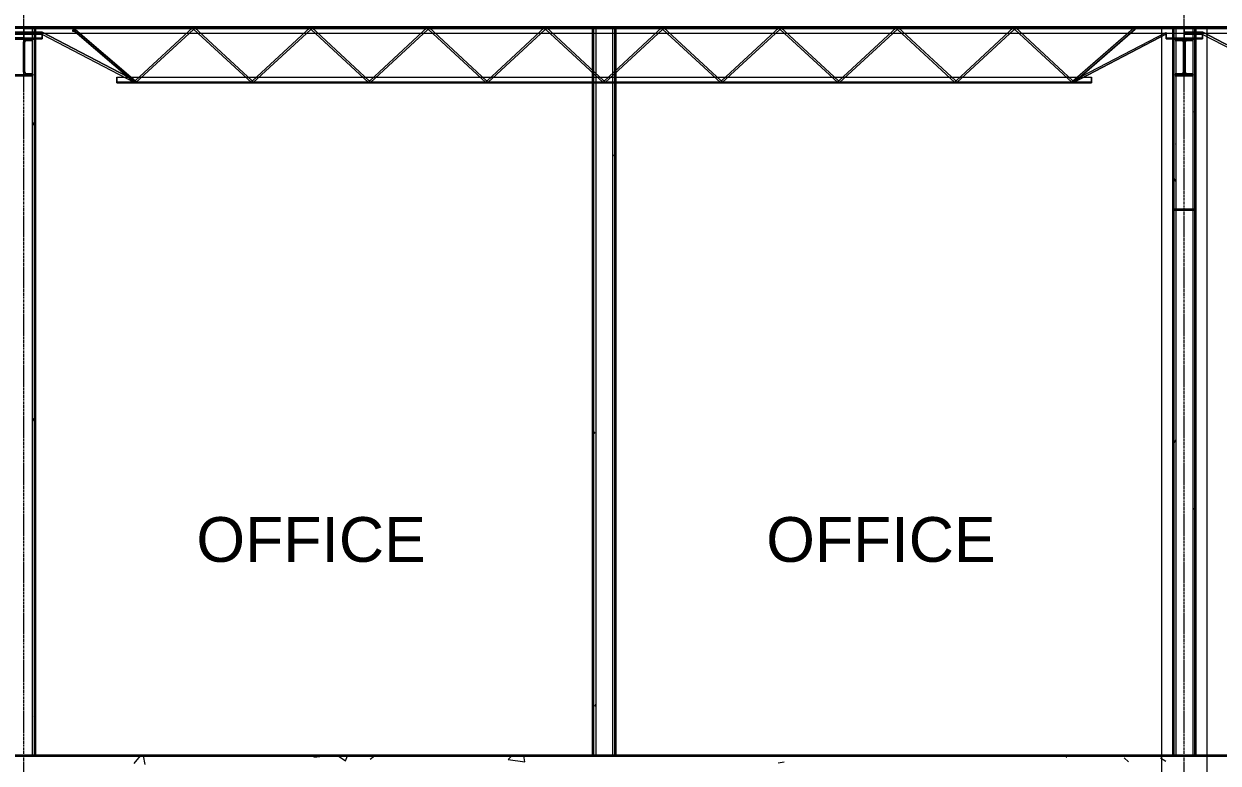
# Model space of a CAD drawing. Header units: millimetres. Extents: x -31954 to 493870, y 99509 to 604061.
# Drawn here: x 350750 to 357306, y 126077 to 130137 of the extents above; entities that cross this region are included whole.
import ezdxf

# ---------------------------------------------------------------- set-up
doc = ezdxf.new("R2010")
doc.units = ezdxf.units.MM
doc.header["$LTSCALE"] = 10
doc.linetypes.add('Center', pattern=[2, 1.25, -0.25, 0.25, -0.25])
for name, color, linetype, lineweight in [('A-ANNOTATIONS', 1, 'Continuous', 9), ('A-FLOR-LEVL', 6, 'Continuous', 9), ('A-FLOR-OTLN', 6, 'Continuous', 9), ('A-FLOR-PATT', 8, 'Continuous', 35), ('A-HATCH', 9, 'Continuous', 0), ('A-ROOF', 4, 'Continuous', 9), ('A-WALL', 2, 'Continuous', 18), ('S-BEAM-STEEL-SECTION', 4, 'Continuous', 20), ('S-GRID', 6, 'Center', 9)]:
    doc.layers.add(name, color=color, linetype=linetype, lineweight=lineweight)
doc.styles.get("Standard").update_dxf_attribs({"font": 'arial.ttf', "width": 0.8})
pattern_1 = [(45, (352317.82, 116967.97), (-247.487, 247.487), []), (45, (352317.82, 117342.97), (-247.487, 247.487), [])]

msp = doc.modelspace()

# ---------------------------------------------------------------- hatches: boundary and pattern name
at = {"layer": 'S-BEAM-STEEL-SECTION'}
h = msp.add_hatch(dxfattribs=at)
h.set_pattern_fill('FP_5', color=256, style=0, pattern_type=2)
h.set_pattern_definition(pattern_1)
edge = h.paths.add_edge_path(flags=0)
edge.add_arc((350736.1, 129871.5), 11.8, 270, 360)
edge.add_line((350747.9, 129871.5), (350747.9, 130037.5))
edge.add_arc((350736.1, 130037.5), 11.8, 0, 90)
edge.add_line((350736.1, 130049.3), (350700, 130049.3))
edge.add_line((350700, 130049.3), (350700, 130054.5))
edge.add_line((350700, 130054.5), (350800, 130054.5))
edge.add_line((350800, 130054.5), (350800, 130049.3))
edge.add_line((350800, 130049.3), (350764, 130049.3))
edge.add_arc((350764, 130037.5), 11.8, 90, 180)
edge.add_line((350752.2, 130037.5), (350752.2, 129871.5))
edge.add_arc((350764, 129871.5), 11.8, 180, 270)
edge.add_line((350764, 129859.7), (350800, 129859.7))
edge.add_line((350800, 129859.7), (350800, 129854.5))
edge.add_line((350800, 129854.5), (350700, 129854.5))
edge.add_line((350700, 129854.5), (350700, 129859.7))
edge.add_line((350700, 129859.7), (350736.1, 129859.7))
h = msp.add_hatch(dxfattribs=at)
h.set_pattern_fill('FP_5', color=256, style=0, pattern_type=2)
h.set_pattern_definition(pattern_1)
edge = h.paths.add_edge_path(flags=0)
edge.add_arc((357106.1, 129871.5), 11.8, 270, 360)
edge.add_line((357117.9, 129871.5), (357117.9, 130037.5))
edge.add_arc((357106.1, 130037.5), 11.8, 0, 90)
edge.add_line((357106.1, 130049.3), (357070, 130049.3))
edge.add_line((357070, 130049.3), (357070, 130054.5))
edge.add_line((357070, 130054.5), (357170, 130054.5))
edge.add_line((357170, 130054.5), (357170, 130049.3))
edge.add_line((357170, 130049.3), (357134, 130049.3))
edge.add_arc((357134, 130037.5), 11.8, 90, 180)
edge.add_line((357122.2, 130037.5), (357122.2, 129871.5))
edge.add_arc((357134, 129871.5), 11.8, 180, 270)
edge.add_line((357134, 129859.7), (357170, 129859.7))
edge.add_line((357170, 129859.7), (357170, 129854.5))
edge.add_line((357170, 129854.5), (357070, 129854.5))
edge.add_line((357070, 129854.5), (357070, 129859.7))
edge.add_line((357070, 129859.7), (357106.1, 129859.7))

# ---------------------------------------------------------------- linework, layer by layer
at = {"layer": 'A-ANNOTATIONS'}
msp.add_line((350812.5, 126118), (353497.5, 126118), dxfattribs=at)
at = {"layer": 'A-FLOR-LEVL', "linetype": 'Center'}
for p, q in [((331137.8, 130118), (369016.9, 130118)), ((331137.8, 126118), (369016.9, 126118))]:
    msp.add_line(p, q, dxfattribs=at)
at = {"layer": 'A-FLOR-OTLN', "lineweight": 35}
msp.add_line((363635, 126118), (344175, 126118), dxfattribs=at)
at = {"layer": 'A-FLOR-PATT', "lineweight": 9}
for p, q in [((351354.9, 126074.9), (351391, 126118)), ((351415.7, 126069.6), (351406.8, 126118)), ((352341.5, 126109.4), (352374.7, 126113.8)), ((352474.8, 126118), (352516.2, 126090.1)), ((352516.3, 126090), (352525.7, 126118)), ((352651.4, 126099.9), (352674.9, 126118)), ((353408.9, 126097.8), (353428.2, 126118)), ((353408.9, 126097.8), (353499.3, 126083.8)), ((353499.2, 126083.8), (353495.2, 126118)), ((354890.1, 126079.4), (354923.4, 126083.8)), ((355242.5, 126115.7), (355245.5, 126118)), ((356465.2, 126118), (356476, 126111.1)), ((356789.7, 126107.2), (356814.4, 126084.5)), ((356990.1, 126106.2), (357018.3, 126088.2))]:
    msp.add_line(p, q, dxfattribs=at)
at = {"layer": 'A-HATCH', "lineweight": 9}
for p, q in [((350812, 129607.1), (350796, 129579.4)), ((357182, 129667.5), (357172.5, 129651)), ((357182, 129667.5), (357172.5, 129651)), ((357074, 129480.4), (357070.9, 129475.1)), ((357074, 129480.4), (357070.9, 129475.1)), ((353987.2, 129417.1), (353981, 129406.4)), ((357074, 129273.1), (357063.1, 129292)), ((357074, 129273.1), (357063.1, 129292)), ((357074, 129273.1), (357063.1, 129292)), ((357074, 129273.1), (357063.1, 129292)), ((357059.9, 128078.3), (357058, 128081.7)), ((350805, 127969.4), (350796, 127953.8)), ((353889, 128027.8), (353888.8, 128027.4)), ((353885.1, 127887.8), (353873, 127908.6)), ((353885.1, 127887.8), (353873, 127908.6)), ((357074, 127854.8), (357063.6, 127836.8)), ((357182, 127460.5), (357172, 127477.8)), ((353889, 126402.2), (353881.5, 126389.2)), ((350797.7, 126331.2), (350796, 126328.2))]:
    msp.add_line(p, q, dxfattribs=at)
at = {"layer": 'A-ROOF', "lineweight": 35}
msp.add_line((336290, 130118), (363635, 130118), dxfattribs=at)
at = {"layer": 'A-WALL'}
for p, q in [((350796, 130118), (350796, 126118)), ((350812.5, 130118), (350812.5, 126118)), ((353889, 130118), (353889, 126118)), ((353981, 130118), (353981, 126118)), ((356997, 125968), (356997, 130118)), ((357074, 130118), (357074, 126118)), ((357166, 130118), (357166, 126118)), ((357243, 130118), (357243, 122118))]:
    msp.add_line(p, q, dxfattribs=at)
at = {"layer": 'A-WALL', "lineweight": 35}
for p, q in [((350812, 126118), (350812, 130118)), ((353873, 130118), (353873, 126118)), ((353997, 126118), (353997, 130118)), ((357058, 130118), (357058, 126118)), ((357182, 126118), (357182, 130118)), ((357058, 129118), (357182, 129118))]:
    msp.add_line(p, q, dxfattribs=at)
at = {"layer": 'S-BEAM-STEEL-SECTION'}
for p, q in [((344375, 130118), (350750, 130118)), ((350750, 130118), (344375, 130118)), ((344375, 130118), (350750, 130118)), ((350750, 130118), (344375, 130118)), ((344375, 130118), (350750, 130118)), ((350750, 130118), (344375, 130118)), ((344375, 130118), (350750, 130118)), ((350750, 130118), (344375, 130118)), ((350750, 130111.5), (344375, 130111.5)), ((350750, 130111.5), (344375, 130111.5)), ((350750, 130111.5), (344375, 130111.5)), ((350750, 130111.5), (344375, 130111.5)), ((350750, 130111.5), (344375, 130111.5)), ((350750, 130111.5), (344375, 130111.5)), ((350750, 130111.5), (344375, 130111.5)), ((350750, 130111.5), (344375, 130111.5)), ((350750, 130086), (344375, 130086)), ((350750, 130086), (344375, 130086)), ((350750, 130086), (344375, 130086)), ((350750, 130086), (344375, 130086)), ((350750, 130086), (344375, 130086)), ((350750, 130086), (344375, 130086)), ((350750, 130086), (344375, 130086)), ((350750, 130086), (344375, 130086)), ((350648.8, 130090.7), (350750, 130090.7)), ((350750, 130090.7), (350648.8, 130090.7)), ((350648.8, 130090.7), (350750, 130090.7)), ((350750, 130090.7), (350648.8, 130090.7)), ((350750, 130086), (350650, 130086)), ((350750, 130086), (350650, 130086)), ((350750, 130086), (350650, 130086)), ((350750, 130086), (350650, 130086)), ((350750, 130086), (350650, 130086)), ((350750, 130086), (350650, 130086)), ((350750, 130086), (350650, 130086)), ((350750, 130086), (350650, 130086)), ((350651.2, 130081.2), (350750, 130081.2)), ((350750, 130081.2), (350651.2, 130081.2)), ((350651.2, 130081.2), (350750, 130081.2)), ((350750, 130081.2), (350651.2, 130081.2)), ((350750, 130118), (350750, 130111.5)), ((350750, 130086), (350750, 130118)), ((350750, 130118), (350750, 130086)), ((350750, 130111.5), (350750, 130118)), ((350750, 130118), (350750, 130111.5)), ((350750, 130086), (350750, 130118)), ((350750, 130118), (350750, 130086)), ((350750, 130111.5), (350750, 130118)), ((350750, 130118), (350750, 130111.5)), ((350750, 130086), (350750, 130118)), ((350750, 130118), (350750, 130086)), ((350750, 130111.5), (350750, 130118)), ((357120, 130118), (350750, 130118)), ((350750, 130118), (357120, 130118)), ((357120, 130118), (350750, 130118)), ((350750, 130118), (357120, 130118)), ((350750, 130118), (350750, 130111.5)), ((350750, 130086), (350750, 130118)), ((350750, 130118), (350750, 130086)), ((350750, 130111.5), (350750, 130118)), ((357120, 130118), (350750, 130118)), ((350750, 130118), (357120, 130118)), ((357120, 130118), (350750, 130118)), ((350750, 130118), (357120, 130118)), ((350750, 130111.5), (350750, 130086)), ((350750, 130086), (350750, 130111.5)), ((350750, 130111.5), (350750, 130086)), ((350750, 130086), (350750, 130111.5)), ((350750, 130111.5), (350750, 130086)), ((350750, 130086), (350750, 130111.5)), ((350750, 130111.5), (357120, 130111.5)), ((350750, 130111.5), (357120, 130111.5)), ((350750, 130111.5), (357120, 130111.5)), ((350750, 130111.5), (357120, 130111.5)), ((350750, 130111.5), (350750, 130086)), ((350750, 130086), (350750, 130111.5)), ((350750, 130111.5), (357120, 130111.5)), ((350750, 130111.5), (357120, 130111.5)), ((350750, 130111.5), (357120, 130111.5)), ((350750, 130111.5), (357120, 130111.5)), ((350750, 130081.2), (350750, 130090.7)), ((350750, 130090.7), (350750, 130081.2)), ((350750, 130081.2), (350750, 130090.7)), ((350750, 130090.7), (350750, 130081.2)), ((350851.2, 130090.7), (350750, 130090.7)), ((350750, 130081.2), (350750, 130090.7)), ((350750, 130090.7), (350750, 130081.2)), ((350750, 130090.7), (350851.2, 130090.7)), ((350851.2, 130090.7), (350750, 130090.7)), ((350750, 130081.2), (350750, 130090.7)), ((350750, 130090.7), (350750, 130081.2)), ((350750, 130090.7), (350851.2, 130090.7)), ((350750, 130061), (350750, 130086)), ((350750, 130086), (350750, 130054.5)), ((350750, 130054.5), (350750, 130086)), ((350750, 130086), (350750, 130061)), ((350750, 130061), (350750, 130086)), ((350750, 130086), (350750, 130054.5)), ((350750, 130054.5), (350750, 130086)), ((350750, 130086), (350750, 130061)), ((350750, 130086), (357120, 130086)), ((350750, 130086), (357120, 130086)), ((350750, 130086), (357120, 130086)), ((350750, 130086), (357120, 130086)), ((350750, 130061), (350750, 130086)), ((350750, 130086), (350750, 130054.5)), ((350750, 130054.5), (350750, 130086)), ((350750, 130086), (350750, 130061)), ((350750, 130086), (350850, 130086)), ((350750, 130086), (350850, 130086)), ((350750, 130086), (350850, 130086)), ((350750, 130086), (350850, 130086)), ((350750, 130086), (357120, 130086)), ((350750, 130086), (357120, 130086)), ((350750, 130086), (357120, 130086)), ((350750, 130086), (357120, 130086)), ((350750, 130061), (350750, 130086)), ((350750, 130086), (350750, 130054.5)), ((350750, 130054.5), (350750, 130086)), ((350750, 130086), (350750, 130061)), ((350750, 130086), (350850, 130086)), ((350750, 130086), (350850, 130086)), ((350750, 130086), (350850, 130086)), ((350750, 130086), (350850, 130086)), ((350848.8, 130081.2), (350750, 130081.2)), ((350750, 130081.2), (350848.8, 130081.2)), ((350848.8, 130081.2), (350750, 130081.2)), ((350750, 130081.2), (350848.8, 130081.2)), ((350848.8, 130081.2), (351357.8, 129815.1)), ((350848.8, 130081.2), (351357.8, 129815.1)), ((350848.8, 130081.2), (351357.8, 129815.1)), ((350848.8, 130081.2), (351357.8, 129815.1)), ((350850, 130054.5), (350850, 130086)), ((350850, 130086), (350850, 130061)), ((350850, 130061), (350850, 130086)), ((350850, 130086), (350850, 130054.5)), ((350850, 130054.5), (350850, 130086)), ((350850, 130086), (350850, 130061)), ((350850, 130061), (350850, 130086)), ((350850, 130086), (350850, 130054.5)), ((351362.2, 129823.5), (350851.2, 130090.7)), ((350851.2, 130090.7), (351362.2, 129823.5)), ((351362.2, 129823.5), (350851.2, 130090.7)), ((350851.2, 130090.7), (351362.2, 129823.5)), ((351018.2, 130103.7), (351018.2, 130094.2)), ((351018.2, 130094.2), (351018.2, 130103.7)), ((351018.2, 130103.7), (351032.6, 130103.7)), ((351032.6, 130103.7), (351018.2, 130103.7)), ((351018.2, 130103.7), (351018.2, 130094.2)), ((351018.2, 130094.2), (351018.2, 130103.7)), ((351018.2, 130103.7), (351032.6, 130103.7)), ((351032.6, 130103.7), (351018.2, 130103.7)), ((351029.1, 130094.2), (351018.2, 130094.2)), ((351029.1, 130094.2), (351018.2, 130094.2)), ((351029.1, 130094.2), (351018.2, 130094.2)), ((351029.1, 130094.2), (351018.2, 130094.2)), ((351029.1, 130094.2), (351356.9, 129815.7)), ((351356.9, 129815.7), (351029.1, 130094.2)), ((351029.1, 130094.2), (351356.9, 129815.7)), ((351356.9, 129815.7), (351029.1, 130094.2)), ((351032.6, 130103.7), (351363.1, 129822.9)), ((351363.1, 129822.9), (351032.6, 130103.7)), ((351032.6, 130103.7), (351363.1, 129822.9)), ((351363.1, 129822.9), (351032.6, 130103.7)), ((351361.3, 129824.1), (351676.8, 130116.4)), ((351676.8, 130116.4), (351361.3, 129824.1)), ((351361.3, 129824.1), (351676.8, 130116.4)), ((351676.8, 130116.4), (351361.3, 129824.1)), ((351365, 129814.6), (351680.6, 130106.9)), ((351680.6, 130106.9), (351365, 129814.6)), ((351365, 129814.6), (351680.6, 130106.9)), ((351680.6, 130106.9), (351365, 129814.6)), ((351676.8, 130116.4), (351686.9, 130116.4)), ((351686.9, 130116.4), (351676.8, 130116.4)), ((351676.8, 130116.4), (351686.9, 130116.4)), ((351686.9, 130116.4), (351676.8, 130116.4)), ((351680.6, 130106.9), (351683.2, 130106.9)), ((351683.2, 130106.9), (351680.6, 130106.9)), ((351680.6, 130106.9), (351683.2, 130106.9)), ((351683.2, 130106.9), (351680.6, 130106.9)), ((351683.2, 130106.9), (351998.7, 129814.6)), ((351998.7, 129814.6), (351683.2, 130106.9)), ((351683.2, 130106.9), (351998.7, 129814.6)), ((351998.7, 129814.6), (351683.2, 130106.9)), ((351686.9, 130116.4), (352002.4, 129824.1)), ((352002.4, 129824.1), (351686.9, 130116.4)), ((351686.9, 130116.4), (352002.4, 129824.1)), ((352002.4, 129824.1), (351686.9, 130116.4)), ((352005.1, 129824.1), (352320.6, 130116.4)), ((352320.6, 130116.4), (352005.1, 129824.1)), ((352005.1, 129824.1), (352320.6, 130116.4)), ((352320.6, 130116.4), (352005.1, 129824.1)), ((352008.8, 129814.6), (352324.3, 130106.9)), ((352324.3, 130106.9), (352008.8, 129814.6)), ((352008.8, 129814.6), (352324.3, 130106.9)), ((352324.3, 130106.9), (352008.8, 129814.6)), ((352320.6, 130116.4), (352330.7, 130116.4)), ((352330.7, 130116.4), (352320.6, 130116.4)), ((352320.6, 130116.4), (352330.7, 130116.4)), ((352330.7, 130116.4), (352320.6, 130116.4)), ((352324.3, 130106.9), (352326.9, 130106.9)), ((352326.9, 130106.9), (352324.3, 130106.9)), ((352324.3, 130106.9), (352326.9, 130106.9)), ((352326.9, 130106.9), (352324.3, 130106.9)), ((352326.9, 130106.9), (352642.5, 129814.6)), ((352642.5, 129814.6), (352326.9, 130106.9)), ((352326.9, 130106.9), (352642.5, 129814.6)), ((352642.5, 129814.6), (352326.9, 130106.9)), ((352330.7, 130116.4), (352646.2, 129824.1)), ((352646.2, 129824.1), (352330.7, 130116.4)), ((352330.7, 130116.4), (352646.2, 129824.1)), ((352646.2, 129824.1), (352330.7, 130116.4)), ((352648.8, 129824.1), (352964.3, 130116.4)), ((352964.3, 130116.4), (352648.8, 129824.1)), ((352648.8, 129824.1), (352964.3, 130116.4)), ((352964.3, 130116.4), (352648.8, 129824.1)), ((352652.5, 129814.6), (352968.1, 130106.9)), ((352968.1, 130106.9), (352652.5, 129814.6)), ((352652.5, 129814.6), (352968.1, 130106.9)), ((352968.1, 130106.9), (352652.5, 129814.6)), ((352964.3, 130116.4), (352974.4, 130116.4)), ((352974.4, 130116.4), (352964.3, 130116.4)), ((352964.3, 130116.4), (352974.4, 130116.4)), ((352974.4, 130116.4), (352964.3, 130116.4)), ((352968.1, 130106.9), (352970.7, 130106.9)), ((352970.7, 130106.9), (352968.1, 130106.9)), ((352968.1, 130106.9), (352970.7, 130106.9)), ((352970.7, 130106.9), (352968.1, 130106.9)), ((352970.7, 130106.9), (353286.2, 129814.6)), ((353286.2, 129814.6), (352970.7, 130106.9)), ((352970.7, 130106.9), (353286.2, 129814.6)), ((353286.2, 129814.6), (352970.7, 130106.9)), ((352974.4, 130116.4), (353289.9, 129824.1)), ((353289.9, 129824.1), (352974.4, 130116.4)), ((352974.4, 130116.4), (353289.9, 129824.1)), ((353289.9, 129824.1), (352974.4, 130116.4)), ((353292.6, 129824.1), (353608.1, 130116.4)), ((353608.1, 130116.4), (353292.6, 129824.1)), ((353292.6, 129824.1), (353608.1, 130116.4)), ((353608.1, 130116.4), (353292.6, 129824.1)), ((353296.3, 129814.6), (353611.8, 130106.9)), ((353611.8, 130106.9), (353296.3, 129814.6)), ((353296.3, 129814.6), (353611.8, 130106.9)), ((353611.8, 130106.9), (353296.3, 129814.6)), ((353608.1, 130116.4), (353618.2, 130116.4)), ((353618.2, 130116.4), (353608.1, 130116.4)), ((353608.1, 130116.4), (353618.2, 130116.4)), ((353618.2, 130116.4), (353608.1, 130116.4)), ((353611.8, 130106.9), (353614.4, 130106.9)), ((353614.4, 130106.9), (353611.8, 130106.9)), ((353611.8, 130106.9), (353614.4, 130106.9)), ((353614.4, 130106.9), (353611.8, 130106.9)), ((353614.4, 130106.9), (353930, 129814.6)), ((353930, 129814.6), (353614.4, 130106.9)), ((353614.4, 130106.9), (353930, 129814.6)), ((353930, 129814.6), (353614.4, 130106.9)), ((353618.2, 130116.4), (353933.7, 129824.1)), ((353933.7, 129824.1), (353618.2, 130116.4)), ((353618.2, 130116.4), (353933.7, 129824.1)), ((353933.7, 129824.1), (353618.2, 130116.4)), ((353936.3, 129824.1), (354251.8, 130116.4)), ((354251.8, 130116.4), (353936.3, 129824.1)), ((353936.3, 129824.1), (354251.8, 130116.4)), ((354251.8, 130116.4), (353936.3, 129824.1)), ((353940, 129814.6), (354255.6, 130106.9)), ((354255.6, 130106.9), (353940, 129814.6)), ((353940, 129814.6), (354255.6, 130106.9)), ((354255.6, 130106.9), (353940, 129814.6)), ((354251.8, 130116.4), (354261.9, 130116.4)), ((354261.9, 130116.4), (354251.8, 130116.4)), ((354251.8, 130116.4), (354261.9, 130116.4)), ((354261.9, 130116.4), (354251.8, 130116.4)), ((354255.6, 130106.9), (354258.2, 130106.9)), ((354258.2, 130106.9), (354255.6, 130106.9)), ((354255.6, 130106.9), (354258.2, 130106.9)), ((354258.2, 130106.9), (354255.6, 130106.9)), ((354258.2, 130106.9), (354573.7, 129814.6)), ((354573.7, 129814.6), (354258.2, 130106.9)), ((354258.2, 130106.9), (354573.7, 129814.6)), ((354573.7, 129814.6), (354258.2, 130106.9)), ((354261.9, 130116.4), (354577.4, 129824.1)), ((354577.4, 129824.1), (354261.9, 130116.4)), ((354261.9, 130116.4), (354577.4, 129824.1)), ((354577.4, 129824.1), (354261.9, 130116.4)), ((354580.1, 129824.1), (354895.6, 130116.4)), ((354895.6, 130116.4), (354580.1, 129824.1)), ((354580.1, 129824.1), (354895.6, 130116.4)), ((354895.6, 130116.4), (354580.1, 129824.1)), ((354583.8, 129814.6), (354899.3, 130106.9)), ((354899.3, 130106.9), (354583.8, 129814.6)), ((354583.8, 129814.6), (354899.3, 130106.9)), ((354899.3, 130106.9), (354583.8, 129814.6)), ((354895.6, 130116.4), (354905.7, 130116.4)), ((354905.7, 130116.4), (354895.6, 130116.4)), ((354895.6, 130116.4), (354905.7, 130116.4)), ((354905.7, 130116.4), (354895.6, 130116.4)), ((354899.3, 130106.9), (354901.9, 130106.9)), ((354901.9, 130106.9), (354899.3, 130106.9)), ((354899.3, 130106.9), (354901.9, 130106.9)), ((354901.9, 130106.9), (354899.3, 130106.9)), ((354901.9, 130106.9), (355217.5, 129814.6)), ((355217.5, 129814.6), (354901.9, 130106.9)), ((354901.9, 130106.9), (355217.5, 129814.6)), ((355217.5, 129814.6), (354901.9, 130106.9)), ((354905.7, 130116.4), (355221.2, 129824.1)), ((355221.2, 129824.1), (354905.7, 130116.4)), ((354905.7, 130116.4), (355221.2, 129824.1)), ((355221.2, 129824.1), (354905.7, 130116.4)), ((355223.8, 129824.1), (355539.3, 130116.4)), ((355539.3, 130116.4), (355223.8, 129824.1)), ((355223.8, 129824.1), (355539.3, 130116.4)), ((355539.3, 130116.4), (355223.8, 129824.1)), ((355227.5, 129814.6), (355543.1, 130106.9)), ((355543.1, 130106.9), (355227.5, 129814.6)), ((355227.5, 129814.6), (355543.1, 130106.9)), ((355543.1, 130106.9), (355227.5, 129814.6)), ((355539.3, 130116.4), (355549.4, 130116.4)), ((355549.4, 130116.4), (355539.3, 130116.4)), ((355539.3, 130116.4), (355549.4, 130116.4)), ((355549.4, 130116.4), (355539.3, 130116.4)), ((355543.1, 130106.9), (355545.7, 130106.9)), ((355545.7, 130106.9), (355543.1, 130106.9)), ((355543.1, 130106.9), (355545.7, 130106.9)), ((355545.7, 130106.9), (355543.1, 130106.9)), ((355545.7, 130106.9), (355861.2, 129814.6)), ((355861.2, 129814.6), (355545.7, 130106.9)), ((355545.7, 130106.9), (355861.2, 129814.6)), ((355861.2, 129814.6), (355545.7, 130106.9)), ((355549.4, 130116.4), (355864.9, 129824.1)), ((355864.9, 129824.1), (355549.4, 130116.4)), ((355549.4, 130116.4), (355864.9, 129824.1)), ((355864.9, 129824.1), (355549.4, 130116.4)), ((355867.6, 129824.1), (356183.1, 130116.4)), ((356183.1, 130116.4), (355867.6, 129824.1)), ((355867.6, 129824.1), (356183.1, 130116.4)), ((356183.1, 130116.4), (355867.6, 129824.1)), ((355871.3, 129814.6), (356186.8, 130106.9)), ((356186.8, 130106.9), (355871.3, 129814.6)), ((355871.3, 129814.6), (356186.8, 130106.9)), ((356186.8, 130106.9), (355871.3, 129814.6)), ((356183.1, 130116.4), (356193.2, 130116.4)), ((356193.2, 130116.4), (356183.1, 130116.4)), ((356183.1, 130116.4), (356193.2, 130116.4)), ((356193.2, 130116.4), (356183.1, 130116.4)), ((356186.8, 130106.9), (356189.4, 130106.9)), ((356189.4, 130106.9), (356186.8, 130106.9)), ((356186.8, 130106.9), (356189.4, 130106.9)), ((356189.4, 130106.9), (356186.8, 130106.9)), ((356189.4, 130106.9), (356505, 129814.6)), ((356505, 129814.6), (356189.4, 130106.9)), ((356189.4, 130106.9), (356505, 129814.6)), ((356505, 129814.6), (356189.4, 130106.9)), ((356193.2, 130116.4), (356508.7, 129824.1)), ((356508.7, 129824.1), (356193.2, 130116.4)), ((356193.2, 130116.4), (356508.7, 129824.1)), ((356508.7, 129824.1), (356193.2, 130116.4)), ((356506.9, 129822.9), (356843.3, 130115.2)), ((356506.9, 129822.9), (356843.3, 130115.2)), ((356506.9, 129822.9), (356843.3, 130115.2)), ((356506.9, 129822.9), (356843.3, 130115.2)), ((356507.8, 129823.5), (357017.8, 130090.2)), ((356507.8, 129823.5), (357017.8, 130090.2)), ((356507.8, 129823.5), (357017.8, 130090.2)), ((356507.8, 129823.5), (357017.8, 130090.2)), ((357022.2, 130081.8), (356512.2, 129815.1)), ((356512.2, 129815.1), (357022.2, 130081.8)), ((357022.2, 130081.8), (356512.2, 129815.1)), ((356512.2, 129815.1), (357022.2, 130081.8)), ((356849.5, 130108), (356513.1, 129815.7)), ((356513.1, 129815.7), (356849.5, 130108)), ((356849.5, 130108), (356513.1, 129815.7)), ((356513.1, 129815.7), (356849.5, 130108)), ((356849.5, 130108), (356843.3, 130115.2)), ((356843.3, 130115.2), (356849.5, 130108)), ((356849.5, 130108), (356843.3, 130115.2)), ((356843.3, 130115.2), (356849.5, 130108)), ((357022.2, 130081.8), (357017.8, 130090.2)), ((357017.8, 130090.2), (357022.2, 130081.8)), ((357022.2, 130081.8), (357017.8, 130090.2)), ((357017.8, 130090.2), (357022.2, 130081.8)), ((357020, 130054.5), (357020, 130086)), ((357020, 130086), (357020, 130061)), ((357020, 130061), (357020, 130086)), ((357020, 130086), (357020, 130054.5)), ((357020, 130086), (357120, 130086)), ((357020, 130086), (357120, 130086)), ((357020, 130086), (357120, 130086)), ((357020, 130086), (357120, 130086)), ((357020, 130054.5), (357020, 130086)), ((357020, 130086), (357020, 130061)), ((357020, 130061), (357020, 130086)), ((357020, 130086), (357020, 130054.5)), ((357020, 130086), (357120, 130086)), ((357020, 130086), (357120, 130086)), ((357020, 130086), (357120, 130086)), ((357020, 130086), (357120, 130086)), ((357120, 130118), (357120, 130111.5)), ((357120, 130086), (357120, 130118)), ((357120, 130118), (357120, 130086)), ((357120, 130111.5), (357120, 130118)), ((363495, 130118), (357120, 130118)), ((357120, 130118), (363495, 130118)), ((363495, 130118), (357120, 130118)), ((357120, 130118), (363495, 130118)), ((357120, 130118), (357120, 130086)), ((357120, 130111.5), (357120, 130118)), ((357120, 130118), (357120, 130111.5)), ((357120, 130086), (357120, 130118)), ((357120, 130118), (357120, 130086)), ((357120, 130111.5), (357120, 130118)), ((357120, 130118), (357120, 130111.5)), ((357120, 130086), (357120, 130118)), ((357120, 130111.5), (357120, 130086)), ((357120, 130086), (357120, 130111.5)), ((357120, 130111.5), (363495, 130111.5)), ((357120, 130111.5), (363495, 130111.5)), ((357120, 130111.5), (363495, 130111.5)), ((357120, 130111.5), (363495, 130111.5)), ((357120, 130086), (357120, 130111.5)), ((357120, 130111.5), (357120, 130086)), ((357120, 130086), (357120, 130111.5)), ((357120, 130111.5), (357120, 130086)), ((357221.2, 130090.7), (357120, 130090.7)), ((357120, 130081.2), (357120, 130090.7)), ((357120, 130090.7), (357120, 130081.2)), ((357120, 130090.7), (357221.2, 130090.7)), ((357120, 130086), (363495, 130086)), ((357120, 130086), (363495, 130086)), ((357120, 130086), (363495, 130086)), ((357120, 130086), (363495, 130086)), ((357120, 130061), (357120, 130086)), ((357120, 130086), (357120, 130054.5)), ((357120, 130054.5), (357120, 130086)), ((357120, 130086), (357120, 130061)), ((357120, 130086), (357220, 130086)), ((357120, 130086), (357220, 130086)), ((357120, 130086), (357220, 130086)), ((357120, 130086), (357220, 130086)), ((357120, 130061), (357120, 130086)), ((357120, 130086), (357120, 130054.5)), ((357120, 130054.5), (357120, 130086)), ((357120, 130086), (357120, 130061)), ((357120, 130061), (357120, 130086)), ((357120, 130086), (357120, 130054.5)), ((357120, 130054.5), (357120, 130086)), ((357120, 130086), (357120, 130061)), ((357218.8, 130081.2), (357120, 130081.2)), ((357120, 130081.2), (357218.8, 130081.2)), ((357218.8, 130081.2), (357727.8, 129815.1)), ((357218.8, 130081.2), (357727.8, 129815.1)), ((357220, 130054.5), (357220, 130086)), ((357220, 130086), (357220, 130061)), ((357220, 130061), (357220, 130086)), ((357220, 130086), (357220, 130054.5)), ((357732.2, 129823.5), (357221.2, 130090.7)), ((357221.2, 130090.7), (357732.2, 129823.5)), ((350750, 130061), (350650, 130061)), ((350750, 130061), (350650, 130061)), ((350750, 130061), (350650, 130061)), ((350750, 130061), (350650, 130061)), ((350750, 130061), (350650, 130061)), ((350750, 130061), (350650, 130061)), ((350750, 130061), (350650, 130061)), ((350750, 130061), (350650, 130061)), ((350650, 130054.5), (350750, 130054.5)), ((350750, 130054.5), (350650, 130054.5)), ((350650, 130054.5), (350750, 130054.5)), ((350750, 130054.5), (350650, 130054.5)), ((350650, 130054.5), (350750, 130054.5)), ((350750, 130054.5), (350650, 130054.5)), ((350650, 130054.5), (350750, 130054.5)), ((350750, 130054.5), (350650, 130054.5)), ((350750, 130054.5), (350750, 130061)), ((350750, 130061), (350750, 130054.5)), ((350750, 130054.5), (350750, 130061)), ((350750, 130061), (350750, 130054.5)), ((350750, 130054.5), (350750, 130061)), ((350750, 130061), (350750, 130054.5)), ((350750, 130061), (350850, 130061)), ((350750, 130061), (350850, 130061)), ((350750, 130061), (350850, 130061)), ((350750, 130061), (350850, 130061)), ((350750, 130054.5), (350750, 130061)), ((350750, 130061), (350750, 130054.5)), ((350750, 130061), (350850, 130061)), ((350750, 130061), (350850, 130061)), ((350750, 130061), (350850, 130061)), ((350750, 130061), (350850, 130061)), ((350850, 130054.5), (350750, 130054.5)), ((350750, 130054.5), (350850, 130054.5)), ((350850, 130054.5), (350750, 130054.5)), ((350750, 130054.5), (350850, 130054.5)), ((350850, 130054.5), (350750, 130054.5)), ((350750, 130054.5), (350850, 130054.5)), ((350850, 130054.5), (350750, 130054.5)), ((350750, 130054.5), (350850, 130054.5)), ((350850, 130061), (350850, 130054.5)), ((350850, 130054.5), (350850, 130061)), ((350850, 130061), (350850, 130054.5)), ((350850, 130054.5), (350850, 130061)), ((357020, 130061), (357020, 130054.5)), ((357020, 130054.5), (357020, 130061)), ((357020, 130061), (357120, 130061)), ((357020, 130061), (357120, 130061)), ((357020, 130061), (357120, 130061)), ((357020, 130061), (357120, 130061)), ((357020, 130061), (357020, 130054.5)), ((357020, 130054.5), (357020, 130061)), ((357020, 130061), (357120, 130061)), ((357020, 130061), (357120, 130061)), ((357020, 130061), (357120, 130061)), ((357020, 130061), (357120, 130061)), ((357120, 130054.5), (357020, 130054.5)), ((357020, 130054.5), (357120, 130054.5)), ((357120, 130054.5), (357020, 130054.5)), ((357020, 130054.5), (357120, 130054.5)), ((357120, 130054.5), (357020, 130054.5)), ((357020, 130054.5), (357120, 130054.5)), ((357120, 130054.5), (357020, 130054.5)), ((357020, 130054.5), (357120, 130054.5)), ((357120, 130054.5), (357120, 130061)), ((357120, 130061), (357120, 130054.5)), ((357120, 130061), (357220, 130061)), ((357120, 130061), (357220, 130061)), ((357120, 130061), (357220, 130061)), ((357120, 130061), (357220, 130061)), ((357120, 130054.5), (357120, 130061)), ((357120, 130061), (357120, 130054.5)), ((357120, 130054.5), (357120, 130061)), ((357120, 130061), (357120, 130054.5)), ((357220, 130054.5), (357120, 130054.5)), ((357120, 130054.5), (357220, 130054.5)), ((357220, 130054.5), (357120, 130054.5)), ((357120, 130054.5), (357220, 130054.5)), ((357220, 130061), (357220, 130054.5)), ((357220, 130054.5), (357220, 130061)), ((351260, 129813), (351260, 129845)), ((351260, 129845), (351260, 129819.5)), ((351260, 129819.5), (351260, 129845)), ((351260, 129845), (351260, 129813)), ((351260, 129845), (356610, 129845)), ((351260, 129845), (356610, 129845)), ((351260, 129845), (356610, 129845)), ((351260, 129845), (356610, 129845)), ((351260, 129813), (351260, 129845)), ((351260, 129845), (351260, 129819.5)), ((351260, 129819.5), (351260, 129845)), ((351260, 129845), (351260, 129813)), ((351260, 129845), (356610, 129845)), ((351260, 129845), (356610, 129845)), ((351260, 129845), (356610, 129845)), ((351260, 129845), (356610, 129845)), ((351260, 129819.5), (351260, 129813)), ((351260, 129813), (351260, 129819.5)), ((351260, 129819.5), (356610, 129819.5)), ((351260, 129819.5), (356610, 129819.5)), ((351260, 129819.5), (356610, 129819.5)), ((351260, 129819.5), (356610, 129819.5)), ((351260, 129819.5), (351260, 129813)), ((351260, 129813), (351260, 129819.5)), ((351260, 129819.5), (356610, 129819.5)), ((351260, 129819.5), (356610, 129819.5)), ((351260, 129819.5), (356610, 129819.5)), ((351260, 129819.5), (356610, 129819.5)), ((356610, 129813), (351260, 129813)), ((351260, 129813), (356610, 129813)), ((356610, 129813), (351260, 129813)), ((351260, 129813), (356610, 129813)), ((356610, 129813), (351260, 129813)), ((351260, 129813), (356610, 129813)), ((356610, 129813), (351260, 129813)), ((351260, 129813), (356610, 129813)), ((351356.9, 129815.7), (351363.1, 129822.9)), ((351363.1, 129822.9), (351356.9, 129815.7)), ((351356.9, 129815.7), (351363.1, 129822.9)), ((351363.1, 129822.9), (351356.9, 129815.7)), ((351362.2, 129823.5), (351357.8, 129815.1)), ((351357.8, 129815.1), (351362.2, 129823.5)), ((351362.2, 129823.5), (351357.8, 129815.1)), ((351357.8, 129815.1), (351362.2, 129823.5)), ((351360, 129824.1), (351360, 129814.6)), ((351360, 129814.6), (351360, 129824.1)), ((351360, 129824.1), (351361.3, 129824.1)), ((351361.3, 129824.1), (351360, 129824.1)), ((351360, 129824.1), (351360, 129814.6)), ((351360, 129814.6), (351360, 129824.1)), ((351360, 129824.1), (351361.3, 129824.1)), ((351361.3, 129824.1), (351360, 129824.1)), ((351365, 129814.6), (351360, 129814.6)), ((351365, 129814.6), (351360, 129814.6)), ((351365, 129814.6), (351360, 129814.6)), ((351365, 129814.6), (351360, 129814.6)), ((351998.7, 129814.6), (352003.8, 129814.6)), ((352003.8, 129814.6), (351998.7, 129814.6)), ((351998.7, 129814.6), (352003.8, 129814.6)), ((352003.8, 129814.6), (351998.7, 129814.6)), ((352002.4, 129824.1), (352003.8, 129824.1)), ((352003.8, 129824.1), (352002.4, 129824.1)), ((352002.4, 129824.1), (352003.8, 129824.1)), ((352003.8, 129824.1), (352002.4, 129824.1)), ((352003.8, 129824.1), (352003.8, 129814.6)), ((352003.8, 129814.6), (352003.8, 129824.1)), ((352003.8, 129824.1), (352005.1, 129824.1)), ((352005.1, 129824.1), (352003.8, 129824.1)), ((352003.8, 129814.6), (352003.8, 129824.1)), ((352003.8, 129824.1), (352003.8, 129814.6)), ((352003.8, 129824.1), (352003.8, 129814.6)), ((352003.8, 129814.6), (352003.8, 129824.1)), ((352003.8, 129824.1), (352005.1, 129824.1)), ((352005.1, 129824.1), (352003.8, 129824.1)), ((352003.8, 129814.6), (352003.8, 129824.1)), ((352003.8, 129824.1), (352003.8, 129814.6)), ((352008.8, 129814.6), (352003.8, 129814.6)), ((352008.8, 129814.6), (352003.8, 129814.6)), ((352008.8, 129814.6), (352003.8, 129814.6)), ((352008.8, 129814.6), (352003.8, 129814.6)), ((352642.5, 129814.6), (352647.5, 129814.6)), ((352647.5, 129814.6), (352642.5, 129814.6)), ((352642.5, 129814.6), (352647.5, 129814.6)), ((352647.5, 129814.6), (352642.5, 129814.6)), ((352646.2, 129824.1), (352647.5, 129824.1)), ((352647.5, 129824.1), (352646.2, 129824.1)), ((352646.2, 129824.1), (352647.5, 129824.1)), ((352647.5, 129824.1), (352646.2, 129824.1)), ((352647.5, 129824.1), (352647.5, 129814.6)), ((352647.5, 129814.6), (352647.5, 129824.1)), ((352647.5, 129824.1), (352648.8, 129824.1)), ((352648.8, 129824.1), (352647.5, 129824.1)), ((352647.5, 129814.6), (352647.5, 129824.1)), ((352647.5, 129824.1), (352647.5, 129814.6)), ((352647.5, 129824.1), (352647.5, 129814.6)), ((352647.5, 129814.6), (352647.5, 129824.1)), ((352647.5, 129824.1), (352648.8, 129824.1)), ((352648.8, 129824.1), (352647.5, 129824.1)), ((352647.5, 129814.6), (352647.5, 129824.1)), ((352647.5, 129824.1), (352647.5, 129814.6)), ((352652.5, 129814.6), (352647.5, 129814.6)), ((352652.5, 129814.6), (352647.5, 129814.6)), ((352652.5, 129814.6), (352647.5, 129814.6)), ((352652.5, 129814.6), (352647.5, 129814.6)), ((353286.2, 129814.6), (353291.3, 129814.6)), ((353291.3, 129814.6), (353286.2, 129814.6)), ((353286.2, 129814.6), (353291.3, 129814.6)), ((353291.3, 129814.6), (353286.2, 129814.6)), ((353289.9, 129824.1), (353291.3, 129824.1)), ((353291.3, 129824.1), (353289.9, 129824.1)), ((353289.9, 129824.1), (353291.3, 129824.1)), ((353291.3, 129824.1), (353289.9, 129824.1)), ((353291.3, 129824.1), (353291.3, 129814.6)), ((353291.3, 129814.6), (353291.3, 129824.1)), ((353291.3, 129824.1), (353292.6, 129824.1)), ((353292.6, 129824.1), (353291.3, 129824.1)), ((353291.3, 129814.6), (353291.3, 129824.1)), ((353291.3, 129824.1), (353291.3, 129814.6)), ((353291.3, 129824.1), (353291.3, 129814.6)), ((353291.3, 129814.6), (353291.3, 129824.1)), ((353291.3, 129824.1), (353292.6, 129824.1)), ((353292.6, 129824.1), (353291.3, 129824.1)), ((353291.3, 129814.6), (353291.3, 129824.1)), ((353291.3, 129824.1), (353291.3, 129814.6)), ((353296.3, 129814.6), (353291.3, 129814.6)), ((353296.3, 129814.6), (353291.3, 129814.6)), ((353296.3, 129814.6), (353291.3, 129814.6)), ((353296.3, 129814.6), (353291.3, 129814.6)), ((353930, 129814.6), (353935, 129814.6)), ((353935, 129814.6), (353930, 129814.6)), ((353930, 129814.6), (353935, 129814.6)), ((353935, 129814.6), (353930, 129814.6)), ((353933.7, 129824.1), (353935, 129824.1)), ((353935, 129824.1), (353933.7, 129824.1)), ((353933.7, 129824.1), (353935, 129824.1)), ((353935, 129824.1), (353933.7, 129824.1)), ((353935, 129824.1), (353935, 129814.6)), ((353935, 129814.6), (353935, 129824.1)), ((353935, 129824.1), (353936.3, 129824.1)), ((353936.3, 129824.1), (353935, 129824.1)), ((353935, 129814.6), (353935, 129824.1)), ((353935, 129824.1), (353935, 129814.6)), ((353935, 129824.1), (353935, 129814.6)), ((353935, 129814.6), (353935, 129824.1)), ((353935, 129824.1), (353936.3, 129824.1)), ((353936.3, 129824.1), (353935, 129824.1)), ((353935, 129814.6), (353935, 129824.1)), ((353935, 129824.1), (353935, 129814.6)), ((353940, 129814.6), (353935, 129814.6)), ((353940, 129814.6), (353935, 129814.6)), ((353940, 129814.6), (353935, 129814.6)), ((353940, 129814.6), (353935, 129814.6)), ((354573.7, 129814.6), (354578.8, 129814.6)), ((354578.8, 129814.6), (354573.7, 129814.6)), ((354573.7, 129814.6), (354578.8, 129814.6)), ((354578.8, 129814.6), (354573.7, 129814.6)), ((354577.4, 129824.1), (354578.8, 129824.1)), ((354578.8, 129824.1), (354577.4, 129824.1)), ((354577.4, 129824.1), (354578.8, 129824.1)), ((354578.8, 129824.1), (354577.4, 129824.1)), ((354578.8, 129824.1), (354578.8, 129814.6)), ((354578.8, 129814.6), (354578.8, 129824.1)), ((354578.8, 129824.1), (354580.1, 129824.1)), ((354580.1, 129824.1), (354578.8, 129824.1)), ((354578.8, 129814.6), (354578.8, 129824.1)), ((354578.8, 129824.1), (354578.8, 129814.6)), ((354578.8, 129824.1), (354578.8, 129814.6)), ((354578.8, 129814.6), (354578.8, 129824.1)), ((354578.8, 129824.1), (354580.1, 129824.1)), ((354580.1, 129824.1), (354578.8, 129824.1)), ((354578.8, 129814.6), (354578.8, 129824.1)), ((354578.8, 129824.1), (354578.8, 129814.6)), ((354583.8, 129814.6), (354578.8, 129814.6)), ((354583.8, 129814.6), (354578.8, 129814.6)), ((354583.8, 129814.6), (354578.8, 129814.6)), ((354583.8, 129814.6), (354578.8, 129814.6)), ((355217.5, 129814.6), (355222.5, 129814.6)), ((355222.5, 129814.6), (355217.5, 129814.6)), ((355217.5, 129814.6), (355222.5, 129814.6)), ((355222.5, 129814.6), (355217.5, 129814.6)), ((355221.2, 129824.1), (355222.5, 129824.1)), ((355222.5, 129824.1), (355221.2, 129824.1)), ((355221.2, 129824.1), (355222.5, 129824.1)), ((355222.5, 129824.1), (355221.2, 129824.1)), ((355222.5, 129824.1), (355222.5, 129814.6)), ((355222.5, 129814.6), (355222.5, 129824.1)), ((355222.5, 129824.1), (355223.8, 129824.1)), ((355223.8, 129824.1), (355222.5, 129824.1)), ((355222.5, 129814.6), (355222.5, 129824.1)), ((355222.5, 129824.1), (355222.5, 129814.6)), ((355222.5, 129824.1), (355222.5, 129814.6)), ((355222.5, 129814.6), (355222.5, 129824.1)), ((355222.5, 129824.1), (355223.8, 129824.1)), ((355223.8, 129824.1), (355222.5, 129824.1)), ((355222.5, 129814.6), (355222.5, 129824.1)), ((355222.5, 129824.1), (355222.5, 129814.6)), ((355227.5, 129814.6), (355222.5, 129814.6)), ((355227.5, 129814.6), (355222.5, 129814.6)), ((355227.5, 129814.6), (355222.5, 129814.6)), ((355227.5, 129814.6), (355222.5, 129814.6)), ((355861.2, 129814.6), (355866.3, 129814.6)), ((355866.3, 129814.6), (355861.2, 129814.6)), ((355861.2, 129814.6), (355866.3, 129814.6)), ((355866.3, 129814.6), (355861.2, 129814.6)), ((355864.9, 129824.1), (355866.3, 129824.1)), ((355866.3, 129824.1), (355864.9, 129824.1)), ((355864.9, 129824.1), (355866.3, 129824.1)), ((355866.3, 129824.1), (355864.9, 129824.1)), ((355866.3, 129814.6), (355866.3, 129824.1)), ((355866.3, 129824.1), (355866.3, 129814.6)), ((355866.3, 129824.1), (355866.3, 129814.6)), ((355866.3, 129814.6), (355866.3, 129824.1)), ((355866.3, 129824.1), (355867.6, 129824.1)), ((355867.6, 129824.1), (355866.3, 129824.1)), ((355866.3, 129814.6), (355866.3, 129824.1)), ((355866.3, 129824.1), (355866.3, 129814.6)), ((355866.3, 129824.1), (355866.3, 129814.6)), ((355866.3, 129814.6), (355866.3, 129824.1)), ((355866.3, 129824.1), (355867.6, 129824.1)), ((355867.6, 129824.1), (355866.3, 129824.1)), ((355871.3, 129814.6), (355866.3, 129814.6)), ((355871.3, 129814.6), (355866.3, 129814.6)), ((355871.3, 129814.6), (355866.3, 129814.6)), ((355871.3, 129814.6), (355866.3, 129814.6)), ((356505, 129814.6), (356510, 129814.6)), ((356510, 129814.6), (356505, 129814.6)), ((356505, 129814.6), (356510, 129814.6)), ((356510, 129814.6), (356505, 129814.6)), ((356513.1, 129815.7), (356506.9, 129822.9)), ((356506.9, 129822.9), (356513.1, 129815.7)), ((356513.1, 129815.7), (356506.9, 129822.9)), ((356506.9, 129822.9), (356513.1, 129815.7)), ((356512.2, 129815.1), (356507.8, 129823.5)), ((356507.8, 129823.5), (356512.2, 129815.1)), ((356512.2, 129815.1), (356507.8, 129823.5)), ((356507.8, 129823.5), (356512.2, 129815.1)), ((356508.7, 129824.1), (356510, 129824.1)), ((356510, 129824.1), (356508.7, 129824.1)), ((356508.7, 129824.1), (356510, 129824.1)), ((356510, 129824.1), (356508.7, 129824.1)), ((356510, 129814.6), (356510, 129824.1)), ((356510, 129824.1), (356510, 129814.6)), ((356510, 129814.6), (356510, 129824.1)), ((356510, 129824.1), (356510, 129814.6)), ((356610, 129819.5), (356610, 129845)), ((356610, 129845), (356610, 129813)), ((356610, 129813), (356610, 129845)), ((356610, 129845), (356610, 129819.5)), ((356610, 129819.5), (356610, 129845)), ((356610, 129845), (356610, 129813)), ((356610, 129813), (356610, 129845)), ((356610, 129845), (356610, 129819.5)), ((356610, 129813), (356610, 129819.5)), ((356610, 129819.5), (356610, 129813)), ((356610, 129813), (356610, 129819.5)), ((356610, 129819.5), (356610, 129813))]:
    msp.add_line(p, q, dxfattribs=at)
at = {"layer": 'S-BEAM-STEEL-SECTION', "lineweight": 35}
for p, q in [((350800, 130054.5), (350700, 130054.5)), ((350752.2, 129871.5), (350752.2, 130037.5)), ((350764, 130049.3), (350800, 130049.3)), ((350800, 130049.3), (350800, 130054.5)), ((357170, 130054.5), (357070, 130054.5)), ((357070, 130054.5), (357070, 130049.3)), ((357070, 130049.3), (357106.1, 130049.3)), ((357117.9, 130037.5), (357117.9, 129871.5)), ((357122.2, 129871.5), (357122.2, 130037.5)), ((357134, 130049.3), (357170, 130049.3)), ((357170, 130049.3), (357170, 130054.5)), ((350700, 129854.5), (350800, 129854.5)), ((350800, 129859.7), (350764, 129859.7)), ((350800, 129854.5), (350800, 129859.7)), ((357106.1, 129859.7), (357070, 129859.7)), ((357070, 129859.7), (357070, 129854.5)), ((357070, 129854.5), (357170, 129854.5)), ((357170, 129859.7), (357134, 129859.7)), ((357170, 129854.5), (357170, 129859.7))]:
    msp.add_line(p, q, dxfattribs=at)
for centre, start, end in [((350764, 130037.5), 90, 180), ((357106.1, 130037.5), 0, 90), ((357134, 130037.5), 90, 180), ((350764, 129871.5), 180, 270), ((357106.1, 129871.5), 270, 0), ((357134, 129871.5), 180, 270)]:
    msp.add_arc(centre, 11.8, start, end, dxfattribs=at)
at = {"layer": 'S-GRID'}
for p, q in [((350750, 118568), (350750, 137118)), ((357120, 118568), (357120, 137118))]:
    msp.add_line(p, q, dxfattribs=at)

# ---------------------------------------------------------------- texts
at = {"layer": 'A-ANNOTATIONS'}
for p in [(351696.9, 127182.7), (354825, 127182.7)]:
    msp.add_text('OFFICE', height=245.88, dxfattribs=at).set_placement(p)

doc.saveas('drawing.dxf')
